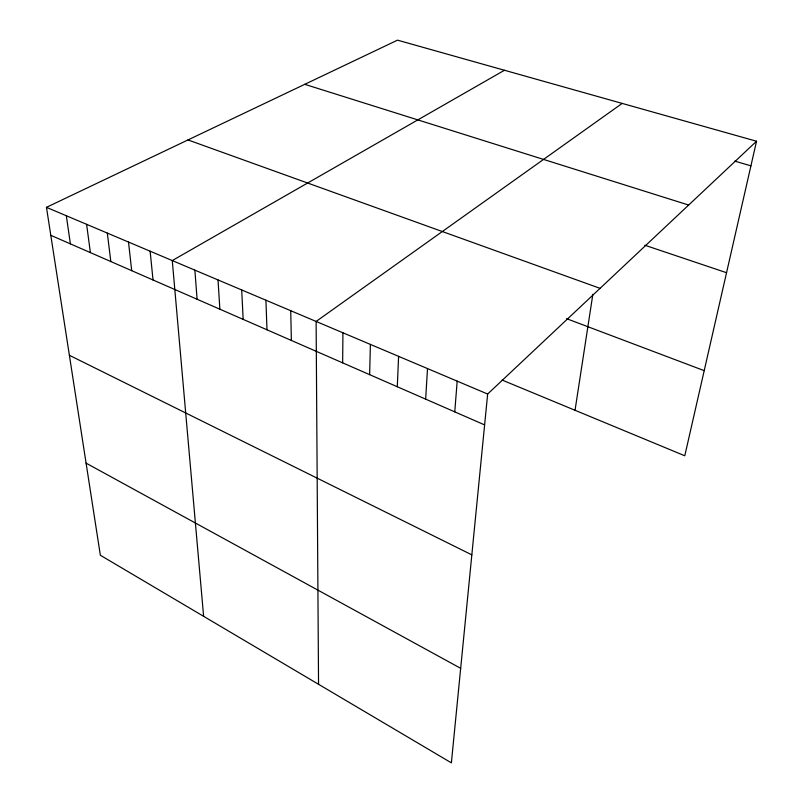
<?xml version="1.0" encoding="UTF-8"?>
<svg xmlns="http://www.w3.org/2000/svg" width="803" height="803" viewBox="0 0 803 803"><rect width="100%" height="100%" fill="white"/><g stroke="black" fill="none" stroke-linecap="round" stroke-linejoin="round"><path stroke-width="1.2" d="M342.65 362.866L342.921 332.783M369.631 374.66L370.404 344.417M397.294 386.745L398.599 356.341M425.66 399.141L427.507 368.577M454.759 411.859L457.188 381.144M756.536 141.238L487.652 394.032L451.376 762.85L100.355 555.254L46.464 207.335L397.515 40.15L756.536 141.238L684.788 455.773L502.156 380.07M575.038 410.283L592.845 294.36M622.174 103.406L316.121 321.441L318.55 684.297M504.455 70.262L172.264 260.574L203.621 616.333M734.785 161.132L750.925 165.84M304.749 84.325L688.663 205.056M644.819 245.226L726.544 272.709M187.982 139.933L600.062 288.347M566.537 318.65L704.201 370.655M46.464 207.335L487.652 394.032M50.8 235.309L484.621 424.907M69.379 355.287L471.833 554.853M86.082 463.14L460.671 668.327M66.318 215.736L70.393 243.871M86.604 224.318L90.398 252.614M107.321 233.091L110.824 261.547M128.5 242.044L131.702 270.671M150.141 251.209L153.022 279.986M194.888 270.139L197.086 299.248M218.025 279.936L219.861 309.205M241.703 289.953L243.158 319.383M265.923 300.202L266.987 329.792M290.726 310.701L291.369 340.452"/></g></svg>
